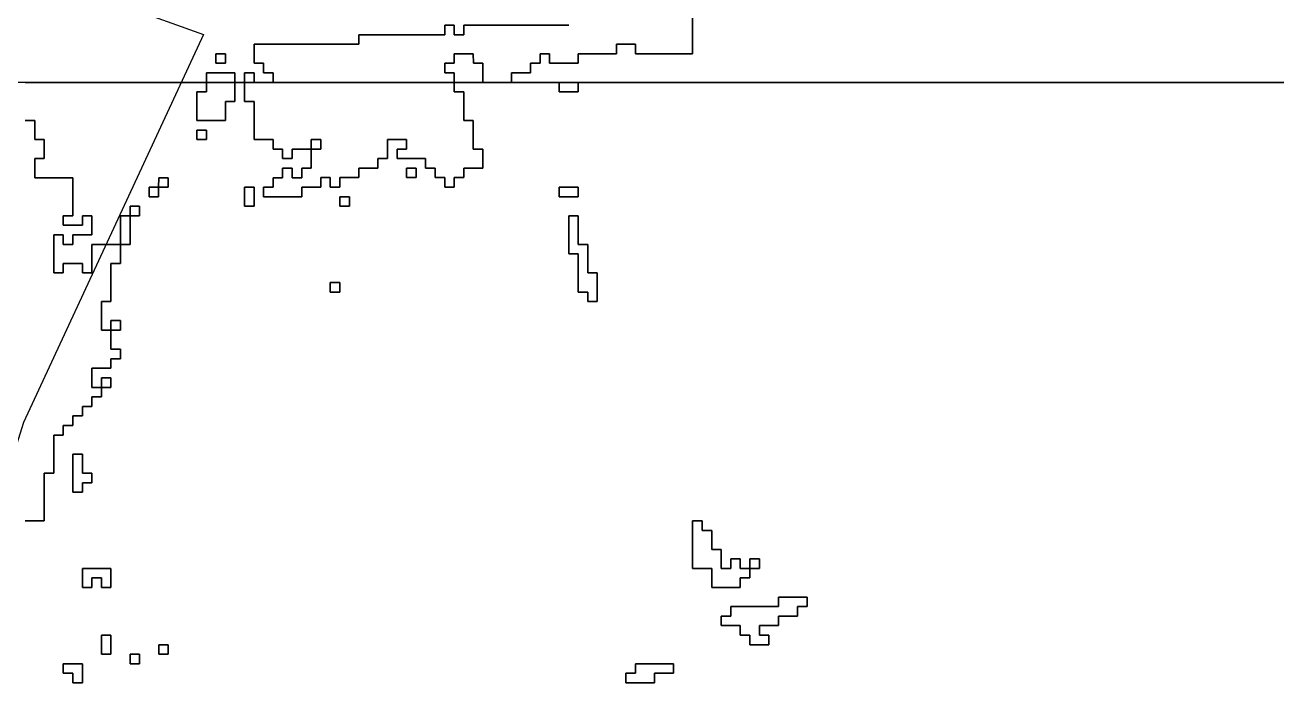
# Model space of a CAD drawing. Header units: metres. Extents: x 553506 to 563855, y 142925 to 150243.
# Drawn here: x 554716 to 554980, y 145874 to 146012 of the extents above; entities that cross this region are included whole.
import ezdxf

# ---------------------------------------------------------------- set-up
doc = ezdxf.new("R2010")
doc.units = ezdxf.units.M
doc.layers.add('C-FLOOD_ZONE_3', color=150, linetype='Continuous')
doc.layers.add('C-WATERWAYS', color=5, linetype='Continuous')

msp = doc.modelspace()

# ---------------------------------------------------------------- linework, layer by layer
at = {"layer": 'C-FLOOD_ZONE_3'}
for points in [[(554855.999, 146013.999), (554855.999, 146006.001), (554844.001, 146006.001), (554844.0006, 146008.0006), (554839.9994, 146008.0006), (554839.999, 146006.001), (554831.9994, 146006.0006), (554831.999, 146004.001), (554826.001, 146004.001), (554826.0006, 146006.0006), (554823.9994, 146006.0006), (554823.999, 146004.001), (554821.9994, 146004.0006), (554821.999, 146002.001), (554817.9994, 146002.0006), (554817.999, 146000.001), (554812.001, 146000.001), (554812.001, 146002), (554812.0006, 146004.0006), (554810.001, 146004.001), (554810.0006, 146006.0006), (554805.9994, 146006.0006), (554805.999, 146004.001), (554803.9994, 146004.0006), (554803.9994, 146001.9994), (554805.999, 146001.999), (554805.999, 146000), (554768.001, 146000), (554768.0006, 146002.0006), (554766.001, 146002.001), (554766.0006, 146004.0006), (554764.001, 146004.001), (554764.001, 146007.999), (554776, 146007.999), (554778, 146007.999), (554786.0006, 146007.9994), (554786.001, 146009.999), (554788, 146009.999), (554802, 146009.999), (554804.0006, 146009.9994), (554804.001, 146011.999), (554805.999, 146011.999), (554805.999, 146011.999), (554805.9994, 146009.9994), (554808.0006, 146009.9994), (554808.001, 146011.999), (554810, 146011.999), (554828, 146011.999), (554830.0006, 146011.9994)], [(554980.001, 146000), (554833.999, 146000), (554817.999, 146000.0007), (554817.9994, 146002.0006), (554821.999, 146002.001), (554821.9994, 146004.0006), (554823.999, 146004.001), (554823.9994, 146006.0006), (554826.0006, 146006.0006), (554826.001, 146004.001), (554831.999, 146004.001), (554831.9994, 146006.0006), (554839.999, 146006.001), (554839.9994, 146008.0006), (554844.0006, 146008.0006), (554844.001, 146006.001), (554855.999, 146006.001), (554855.999, 146013.999)], [(554830.0006, 146011.9994), (554828, 146011.999), (554810, 146011.999), (554808.001, 146011.999), (554808.0006, 146009.9994), (554805.9994, 146009.9994), (554805.999, 146011.999), (554804.001, 146011.999), (554804.0006, 146009.9994), (554802, 146009.999), (554788, 146009.999), (554786.001, 146009.999), (554786.0006, 146007.9994), (554778, 146007.999), (554776, 146007.999), (554764.001, 146007.999), (554764.001, 146004.001), (554766.0006, 146004.0006), (554766.001, 146002.001), (554768.0006, 146002.0006), (554768.001, 146000), (554763.999, 146000), (554763.999, 146001.999), (554762.001, 146001.999), (554762.001, 146000), (554759.999, 146000), (554759.999, 146001.999), (554754.001, 146001.999), (554754.001, 146000), (554752.001, 146000), (554747.999, 146000), (554747.0147, 146000), (554746.001, 146000), (554721.999, 146000), (554713.9995, 146000)], [(554715.9995, 145999.9995), (554721.999, 146000), (554746.001, 146000), (554747.0147, 146000), (554747.999, 146000), (554752.001, 146000), (554754.001, 146000), (554754.0006, 145997.9994), (554752.001, 145997.999), (554752.001, 145996), (554752.001, 145992.001), (554757.999, 145992.001), (554757.9994, 145996.0006), (554759.999, 145996.001), (554759.999, 146000), (554762.001, 146000), (554762.001, 145996.001), (554764.0006, 145996.0006), (554764.001, 145988.001), (554768.0006, 145988.0006), (554768.001, 145986.001), (554770.0006, 145986.0006), (554770.001, 145984.001), (554771.999, 145984.001), (554771.9994, 145986.0006), (554776, 145986), (554776.0006, 145981.9994), (554774.001, 145981.999), (554774.0006, 145979.9994), (554771.9994, 145979.9994), (554771.999, 145981.999), (554770.001, 145981.999), (554770.0006, 145979.9994), (554768.001, 145979.999), (554768.0006, 145977.9994), (554766.001, 145977.999), (554766.001, 145976.001), (554773.999, 145976.001), (554773.9994, 145978.0006), (554777.999, 145978.001), (554777.9994, 145980.0006), (554780.0006, 145980.0006), (554780.001, 145978.001), (554781.999, 145978.001), (554781.9994, 145980.0006), (554785.999, 145980.001), (554785.9994, 145982.0006), (554789.999, 145982.001), (554789.9994, 145984.0006), (554791.999, 145984.001), (554791.9994, 145988.0006), (554796.0006, 145988.0006), (554796.0006, 145985.9994), (554794.001, 145985.999), (554794.001, 145984.001), (554800.0006, 145984.0006), (554800.001, 145982.001), (554802.0006, 145982.0006), (554802.001, 145980.001), (554804.0006, 145980.0006), (554804.001, 145978.001), (554805.999, 145978.001), (554805.9994, 145980.0006), (554807.999, 145980.001), (554807.9994, 145982.0006), (554811.999, 145982.001), (554811.999, 145984), (554811.999, 145985.999), (554809.9994, 145985.9994), (554809.999, 145988), (554809.999, 145991.999), (554807.9994, 145991.9994), (554807.999, 145994), (554807.999, 145997.999), (554805.9994, 145997.9994), (554805.999, 146000), (554808, 146000), (554810, 146000), (554812.001, 146000), (554828.001, 145999.9995), (554828.001, 145998.001), (554831.999, 145998.001), (554831.999, 145999.9994), (554833.999, 146000), (554980.001, 146000)], [(554715.9994, 145908.0006), (554719.999, 145908.001), (554719.9994, 145918.0006), (554721.999, 145918.001), (554721.9994, 145926.0006), (554723.999, 145926.001), (554723.9994, 145928.0006), (554725.999, 145928.001), (554725.9994, 145930.0006), (554727.999, 145930.001), (554727.9994, 145932.0006), (554729.999, 145932.001), (554729.9994, 145934.0006), (554731.999, 145934.001), (554732, 145936), (554729.9994, 145935.9994), (554729.9994, 145940.0006), (554733.999, 145940.001), (554733.9994, 145942.0006), (554735.999, 145942.001), (554735.999, 145943.999), (554733.9994, 145943.9994), (554734, 145948), (554731.9994, 145947.9994), (554731.9994, 145954.0006), (554733.999, 145954.001), (554733.9994, 145962.0006), (554735.999, 145962.001), (554736, 145966), (554730.001, 145965.999), (554730.0006, 145959.9994), (554727.9994, 145959.9994), (554727.999, 145961.999), (554724.001, 145961.999), (554724.0006, 145959.9994), (554721.9994, 145959.9994), (554721.9994, 145968.0006), (554724.0006, 145968.0006), (554724.001, 145966.001), (554725.999, 145966.001), (554725.9994, 145968.0006), (554729.999, 145968.001), (554729.999, 145971.999), (554728.001, 145971.999), (554728.0006, 145969.9994), (554723.9994, 145969.9994), (554723.9994, 145972.0006), (554725.999, 145972.001), (554725.999, 145979.999), (554717.9994, 145979.9994), (554717.9994, 145984.0006), (554719.999, 145984.001), (554719.999, 145987.999), (554717.9994, 145987.9994), (554717.999, 145991.999), (554715.9994, 145991.9994)], [(554715.9994, 145991.9994), (554717.999, 145991.999), (554717.9994, 145987.9994), (554719.999, 145987.999), (554719.999, 145984.001), (554717.9994, 145984.0006), (554717.9994, 145979.9994), (554725.999, 145979.999), (554725.999, 145972.001), (554723.9994, 145972.0006), (554723.9994, 145969.9994), (554728.0006, 145969.9994), (554728.001, 145971.999), (554729.999, 145971.999), (554729.999, 145968.001), (554725.9994, 145968.0006), (554725.999, 145966.001), (554724.001, 145966.001), (554724.0006, 145968.0006), (554721.9994, 145968.0006), (554721.9994, 145959.9994), (554724.0006, 145959.9994), (554724.001, 145961.999), (554727.999, 145961.999), (554727.9994, 145959.9994), (554730.0006, 145959.9994), (554730.001, 145965.999), (554736, 145966), (554735.999, 145962.001), (554733.9994, 145962.0006), (554733.999, 145954.001), (554731.9994, 145954.0006), (554731.9994, 145947.9994), (554734, 145948), (554733.9994, 145943.9994), (554735.999, 145943.999), (554735.999, 145942.001), (554733.9994, 145942.0006), (554733.999, 145940.001), (554729.9994, 145940.0006), (554729.9994, 145935.9994), (554732, 145936), (554731.999, 145934.001), (554729.9994, 145934.0006), (554729.999, 145932.001), (554727.9994, 145932.0006), (554727.999, 145930.001), (554725.9994, 145930.0006), (554725.999, 145928.001), (554723.9994, 145928.0006), (554723.999, 145926.001), (554721.9994, 145926.0006), (554721.999, 145918.001), (554719.9994, 145918.0006), (554719.999, 145908.001), (554715.9994, 145908.0006)]]:
    msp.add_lwpolyline(points, dxfattribs=at)
for points in [[(554757.999, 146004.001), (554757.999, 146005.999), (554756.001, 146005.999), (554756.001, 146004.001), (554757.999, 146004.001)], [(554756.001, 146005.999), (554757.999, 146005.999), (554757.999, 146004.001), (554756.001, 146004.001), (554756.001, 146005.999)], [(554803.9994, 146001.9994), (554803.9994, 146004.0006), (554805.999, 146004.001), (554805.9994, 146006.0006), (554810.0006, 146006.0006), (554810.001, 146004.001), (554812.0006, 146004.0006), (554812.001, 146002), (554812.001, 146000.0005), (554810, 146000), (554808, 146000), (554805.999, 146000), (554805.999, 146001.999), (554803.9994, 146001.9994)], [(554754.001, 146000), (554754.001, 146001.999), (554759.999, 146001.999), (554759.999, 146000), (554754.001, 146000)], [(554763.999, 146000), (554762.001, 146000), (554762.001, 146001.999), (554763.999, 146001.999), (554763.999, 146000)], [(554759.999, 146000), (554759.999, 145996.001), (554757.9994, 145996.0006), (554757.999, 145992.001), (554752.001, 145992.001), (554752.001, 145996), (554752.001, 145997.999), (554754.0006, 145997.9994), (554754.001, 146000), (554759.999, 146000)], [(554809.999, 145991.999), (554809.999, 145988), (554809.9994, 145985.9994), (554811.999, 145985.999), (554811.999, 145984), (554811.999, 145982.001), (554807.9994, 145982.0006), (554807.999, 145980.001), (554805.9994, 145980.0006), (554805.999, 145978.001), (554804.001, 145978.001), (554804.0006, 145980.0006), (554802.001, 145980.001), (554802.0006, 145982.0006), (554800.001, 145982.001), (554800.0006, 145984.0006), (554794.001, 145984.001), (554794.001, 145985.999), (554796.0006, 145985.9994), (554796.0006, 145988.0006), (554791.9994, 145988.0006), (554791.999, 145984.001), (554789.9994, 145984.0006), (554789.999, 145982.001), (554785.9994, 145982.0006), (554785.999, 145980.001), (554781.9994, 145980.0006), (554781.999, 145978.001), (554780.001, 145978.001), (554780.0006, 145980.0006), (554777.9994, 145980.0006), (554777.999, 145978.001), (554773.9994, 145978.0006), (554773.999, 145976.001), (554766.001, 145976.001), (554766.001, 145977.999), (554768.0006, 145977.9994), (554768.001, 145979.999), (554770.0006, 145979.9994), (554770.001, 145981.999), (554771.999, 145981.999), (554771.9994, 145979.9994), (554774.0006, 145979.9994), (554774.001, 145981.999), (554776.0006, 145981.9994), (554776, 145986), (554771.9994, 145986.0006), (554771.999, 145984.001), (554770.001, 145984.001), (554770.0006, 145986.0006), (554768.001, 145986.001), (554768.0006, 145988.0006), (554764.001, 145988.001), (554764.0006, 145996.0006), (554762.001, 145996.001), (554762.001, 146000), (554763.9994, 145999.9994), (554768.0006, 145999.9994), (554805.999, 146000), (554805.9994, 145997.9994), (554807.999, 145997.999), (554807.999, 145994), (554807.9994, 145991.9994), (554809.999, 145991.999)], [(554831.999, 145998.001), (554828.001, 145998.001), (554828.001, 145999.999), (554831.999, 145999.999), (554831.999, 145998.001)], [(554752.001, 145988.001), (554753.999, 145988.001), (554753.999, 145989.999), (554752.001, 145989.999), (554752.001, 145988.001)], [(554752.001, 145988.001), (554752.001, 145989.999), (554753.999, 145989.999), (554753.999, 145988.001), (554752.001, 145988.001)], [(554775.9994, 145988.0006), (554778.0006, 145988.0006), (554778.0006, 145985.9994), (554776, 145986), (554775.9994, 145988.0006)], [(554778.0006, 145985.9994), (554778.0006, 145988.0006), (554775.9994, 145988.0006), (554776, 145986), (554778.0006, 145985.9994)], [(554796.001, 145980.001), (554797.999, 145980.001), (554797.999, 145981.999), (554796.001, 145981.999), (554796.001, 145980.001)], [(554797.999, 145980.001), (554796.001, 145980.001), (554796.001, 145981.999), (554797.999, 145981.999), (554797.999, 145980.001)], [(554744.001, 145979.999), (554744, 145978), (554745.999, 145978.001), (554745.999, 145979.999), (554744.001, 145979.999)], [(554745.999, 145979.999), (554745.999, 145978.001), (554744, 145978), (554744.001, 145979.999), (554745.999, 145979.999)], [(554742.001, 145977.999), (554742.001, 145976.001), (554743.999, 145976.001), (554744, 145978), (554742.001, 145977.999)], [(554742.001, 145976.001), (554742.001, 145977.999), (554744, 145978), (554743.999, 145976.001), (554742.001, 145976.001)], [(554762.001, 145974.001), (554763.999, 145974.001), (554763.999, 145977.999), (554762.001, 145977.999), (554762.001, 145974.001)], [(554762.001, 145974.001), (554762.001, 145977.999), (554763.999, 145977.999), (554763.999, 145974.001), (554762.001, 145974.001)], [(554831.999, 145976.001), (554831.999, 145977.999), (554828.001, 145977.999), (554828.001, 145976.001), (554831.999, 145976.001)], [(554828.001, 145976.001), (554828.001, 145977.999), (554831.999, 145977.999), (554831.999, 145976.001), (554828.001, 145976.001)], [(554739.999, 145972.001), (554739.999, 145973.999), (554738.001, 145973.999), (554738, 145972), (554739.999, 145972.001)], [(554739.999, 145973.999), (554739.999, 145972.001), (554738, 145972), (554738.001, 145973.999), (554739.999, 145973.999)], [(554782.001, 145974.001), (554783.999, 145974.001), (554783.999, 145975.999), (554782.001, 145975.999), (554782.001, 145974.001)], [(554782.001, 145974.001), (554782.001, 145975.999), (554783.999, 145975.999), (554783.999, 145974.001), (554782.001, 145974.001)], [(554737.999, 145966.001), (554738, 145972), (554736.001, 145971.999), (554736, 145966), (554737.999, 145966.001)], [(554737.999, 145966.001), (554736, 145966), (554736.001, 145971.999), (554738, 145972), (554737.999, 145966.001)], [(554831.9994, 145965.9994), (554831.999, 145971.999), (554830.001, 145971.999), (554830.001, 145964.001), (554832.0006, 145964.0006), (554832.001, 145960), (554832.001, 145956.001), (554834.0006, 145956.0006), (554834.001, 145954.001), (554835.999, 145954.001), (554835.999, 145958), (554835.999, 145959.999), (554833.9994, 145959.9994), (554833.999, 145965.999), (554831.9994, 145965.9994)], [(554833.9994, 145959.9994), (554835.999, 145959.999), (554835.999, 145958), (554835.999, 145954.001), (554834.001, 145954.001), (554834.0006, 145956.0006), (554832.001, 145956.001), (554832.001, 145960), (554832.0006, 145964.0006), (554830.001, 145964.001), (554830.001, 145971.999), (554831.999, 145971.999), (554831.9994, 145965.9994), (554833.999, 145965.999), (554833.9994, 145959.9994)], [(554780.001, 145956.001), (554781.999, 145956.001), (554781.999, 145957.999), (554780.001, 145957.999), (554780.001, 145956.001)], [(554781.999, 145956.001), (554780.001, 145956.001), (554780.001, 145957.999), (554781.999, 145957.999), (554781.999, 145956.001)], [(554735.999, 145948.001), (554735.999, 145949.999), (554734.001, 145949.999), (554734, 145948), (554735.999, 145948.001)], [(554735.999, 145949.999), (554735.999, 145948.001), (554734, 145948), (554734.001, 145949.999), (554735.999, 145949.999)], [(554733.999, 145936.001), (554733.999, 145937.999), (554732.001, 145937.999), (554732, 145936), (554733.999, 145936.001)], [(554732, 145936), (554732.001, 145937.999), (554733.999, 145937.999), (554733.999, 145936.001), (554732, 145936)], [(554726.001, 145921.999), (554726.001, 145914.001), (554727.999, 145914.001), (554727.9994, 145916.0006), (554729.999, 145916.001), (554729.999, 145917.999), (554727.9994, 145917.9994), (554727.999, 145921.999), (554726.001, 145921.999)], [(554729.999, 145916.001), (554727.9994, 145916.0006), (554727.999, 145914.001), (554726.001, 145914.001), (554726.001, 145921.999), (554727.999, 145921.999), (554727.9994, 145917.9994), (554729.999, 145917.999), (554729.999, 145916.001)], [(554865.9994, 145897.9994), (554865.999, 145899.999), (554864.001, 145899.999), (554864.0006, 145897.9994), (554861.9994, 145897.9994), (554861.999, 145901.999), (554859.9994, 145901.9994), (554859.999, 145905.999), (554857.9994, 145905.9994), (554857.999, 145907.999), (554856.001, 145907.999), (554856.001, 145900), (554856.001, 145898.001), (554858, 145898.001), (554860.0006, 145898.0006), (554860.001, 145894.001), (554862, 145894.001), (554864, 145894.001), (554865.999, 145894.001), (554865.9994, 145896.0006), (554867.999, 145896.001), (554868, 145898), (554865.9994, 145897.9994)], [(554859.9994, 145901.9994), (554861.999, 145901.999), (554861.9994, 145897.9994), (554864.0006, 145897.9994), (554864.001, 145899.999), (554865.999, 145899.999), (554865.9994, 145897.9994), (554868, 145898), (554867.999, 145896.001), (554865.9994, 145896.0006), (554865.999, 145894.001), (554864, 145894.001), (554862, 145894.001), (554860.001, 145894.001), (554860.0006, 145898.0006), (554858, 145898.001), (554856.001, 145898.001), (554856.001, 145900), (554856.001, 145907.999), (554857.999, 145907.999), (554857.9994, 145905.9994), (554859.999, 145905.999), (554859.9994, 145901.9994)], [(554733.999, 145894.001), (554733.999, 145897.999), (554728.001, 145897.999), (554728.001, 145894.001), (554729.999, 145894.001), (554729.9994, 145896.0006), (554732.0006, 145896.0006), (554732.001, 145894.001), (554733.999, 145894.001)], [(554729.999, 145894.001), (554728.001, 145894.001), (554728.001, 145897.999), (554733.999, 145897.999), (554733.999, 145894.001), (554732.001, 145894.001), (554732.0006, 145896.0006), (554729.9994, 145896.0006), (554729.999, 145894.001)], [(554868.001, 145899.999), (554868, 145898), (554869.999, 145898.001), (554869.999, 145899.999), (554868.001, 145899.999)], [(554868, 145898), (554868.001, 145899.999), (554869.999, 145899.999), (554869.999, 145898.001), (554868, 145898)], [(554872, 145889.999), (554870, 145889.999), (554868, 145889.999), (554864.001, 145889.999), (554864.0006, 145887.9994), (554862.001, 145887.999), (554862.001, 145886.001), (554866.0006, 145886.0006), (554866.001, 145884.001), (554868.0006, 145884.0006), (554868.001, 145882.001), (554871.999, 145882.001), (554871.999, 145883.999), (554869.9994, 145883.9994), (554869.9994, 145886.0006), (554873.999, 145886.001), (554873.9994, 145888.0006), (554877.999, 145888.001), (554877.9994, 145890.0006), (554879.999, 145890.001), (554879.999, 145891.999), (554878, 145891.999), (554876, 145891.999), (554874.001, 145891.999), (554874.0006, 145889.9994), (554872, 145889.999)], [(554869.9994, 145886.0006), (554869.9994, 145883.9994), (554871.999, 145883.999), (554871.999, 145882.001), (554868.001, 145882.001), (554868.0006, 145884.0006), (554866.001, 145884.001), (554866.0006, 145886.0006), (554862.001, 145886.001), (554862.001, 145887.999), (554864.0006, 145887.9994), (554864.001, 145889.999), (554868, 145889.999), (554870, 145889.999), (554872, 145889.999), (554874.0006, 145889.9994), (554874.001, 145891.999), (554876, 145891.999), (554878, 145891.999), (554879.999, 145891.999), (554879.999, 145890.001), (554877.9994, 145890.0006), (554877.999, 145888.001), (554873.9994, 145888.0006), (554873.999, 145886.001), (554869.9994, 145886.0006)], [(554732.001, 145880.001), (554733.999, 145880.001), (554733.999, 145883.999), (554732.001, 145883.999), (554732.001, 145880.001)], [(554732.001, 145880.001), (554732.001, 145883.999), (554733.999, 145883.999), (554733.999, 145880.001), (554732.001, 145880.001)], [(554744.001, 145880.001), (554745.999, 145880.001), (554745.999, 145881.999), (554744.001, 145881.999), (554744.001, 145880.001)], [(554745.999, 145880.001), (554744.001, 145880.001), (554744.001, 145881.999), (554745.999, 145881.999), (554745.999, 145880.001)], [(554738.001, 145878.001), (554739.999, 145878.001), (554739.999, 145879.999), (554738.001, 145879.999), (554738.001, 145878.001)], [(554739.999, 145878.001), (554738.001, 145878.001), (554738.001, 145879.999), (554739.999, 145879.999), (554739.999, 145878.001)], [(554727.999, 145874.001), (554727.999, 145877.999), (554724.001, 145877.999), (554724.001, 145876.001), (554726.0006, 145876.0006), (554726.001, 145874.001), (554727.999, 145874.001)], [(554724.001, 145877.999), (554727.999, 145877.999), (554727.999, 145874.001), (554726.001, 145874.001), (554726.0006, 145876.0006), (554724.001, 145876.001), (554724.001, 145877.999)], [(554842.001, 145874.001), (554846, 145874.001), (554847.999, 145874.001), (554847.9994, 145876.0006), (554850, 145876.001), (554851.999, 145876.001), (554851.999, 145877.999), (554844.001, 145877.999), (554844.0006, 145875.9994), (554842.001, 145875.999), (554842.001, 145874.001)], [(554846, 145874.001), (554842.001, 145874.001), (554842.001, 145875.999), (554844.0006, 145875.9994), (554844.001, 145877.999), (554851.999, 145877.999), (554851.999, 145876.001), (554850, 145876.001), (554847.9994, 145876.0006), (554847.999, 145874.001), (554846, 145874.001)]]:
    msp.add_lwpolyline(points, close=True, dxfattribs=at)
at = {"layer": 'C-WATERWAYS'}
msp.add_lwpolyline([(554580.2476, 146098.7824), (554636.2798, 146051.9775), (554753.3872, 146010.0057), (554715.6178, 145928.648), (554668.5279, 145778.1638), (554778.2628, 145582.6966)], dxfattribs=at)

doc.saveas('drawing.dxf')
